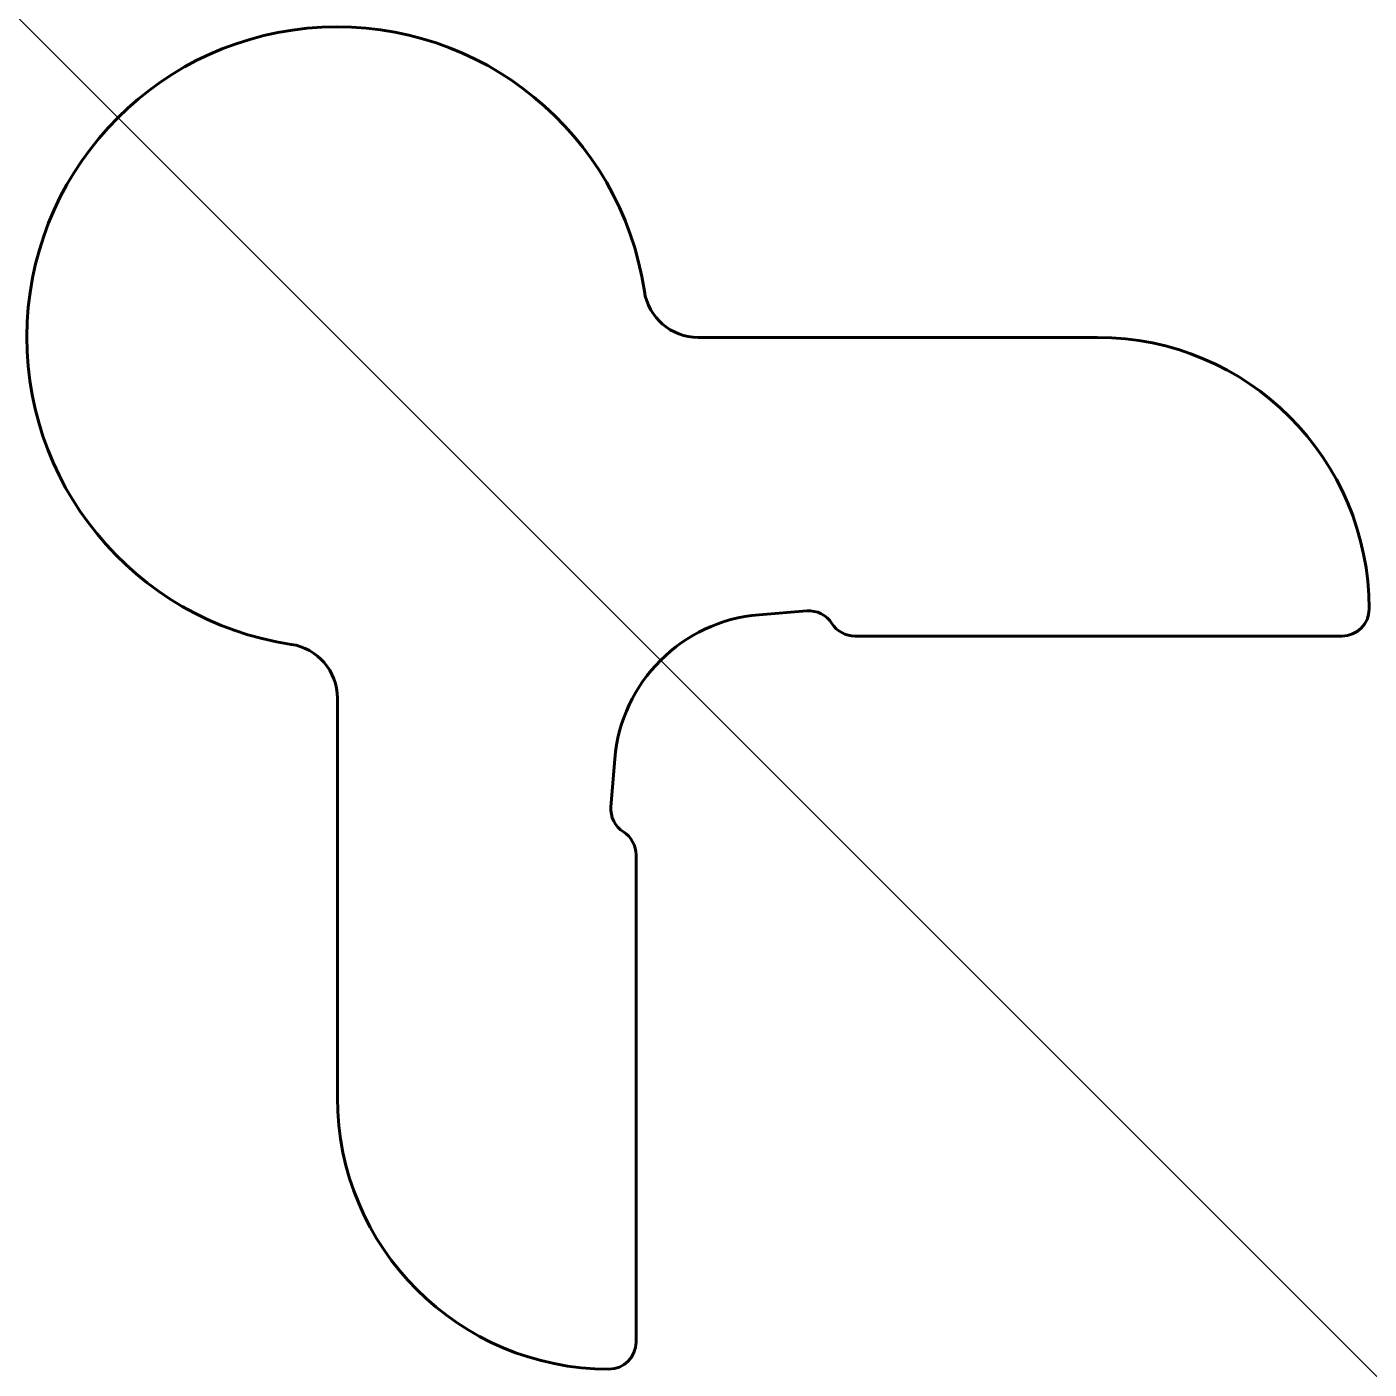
# Model space of a CAD drawing. Header units: millimetres. Extents: x -27.4 to 22, y -22 to 27.4.
import ezdxf

# ---------------------------------------------------------------- set-up
doc = ezdxf.new("R2010")
doc.units = ezdxf.units.MM
doc.linetypes.add('K5LT_BASIC', pattern=[0])

msp = doc.modelspace()

# ---------------------------------------------------------------- linework, layer by layer
at = {"color": 150, "linetype": 'K5LT_BASIC', "lineweight": 60, "true_color": 0x0080ff}
for p, q in [((12, 16), (-2.715, 16)), ((22, 6), (22, 6)), ((1.29, 5.924), (-0.47, 5.781)), ((-16, -12), (-16, 2.715)), ((-5.924, -1.29), (-5.781, 0.47)), ((-6, -22), (-6, -22))]:
    msp.add_line(p, q, dxfattribs=at)
at = {"color": 232, "true_color": 0xc52b79}
msp.add_xline((-16, 16), (0.707107, -0.707107), dxfattribs=at)
at = {"color": 150, "linetype": 'K5LT_BASIC', "lineweight": 60, "true_color": 0x0080ff}
for points in [[(3.06, 5), (21, 5)], [(-5, -3.06), (-5, -21)]]:
    msp.add_lwpolyline(points, dxfattribs=at)
for centre, radius, start, end in [((-16, 16), 11.435, 8.5613, 261.4387), ((-2.715, 18), 2, 188.5613, 270), ((12, 6), 10, 0, 90), ((21, 6), 1, 270, 0), ((0, 0), 5.8, 94.6527, 175.3473), ((1.372, 4.927), 1, 32.4289, 94.6527), ((3.06, 6), 1, 212.4289, 270), ((-18, 2.715), 2, 0, 81.4387), ((-4.927, -1.372), 1, 175.3473, 237.5711), ((-6, -3.06), 1, 0, 57.5711), ((-6, -12), 10, 180, 270), ((-6, -21), 1, 270, 0)]:
    msp.add_arc(centre, radius, start, end, dxfattribs=at)

doc.saveas('drawing.dxf')
